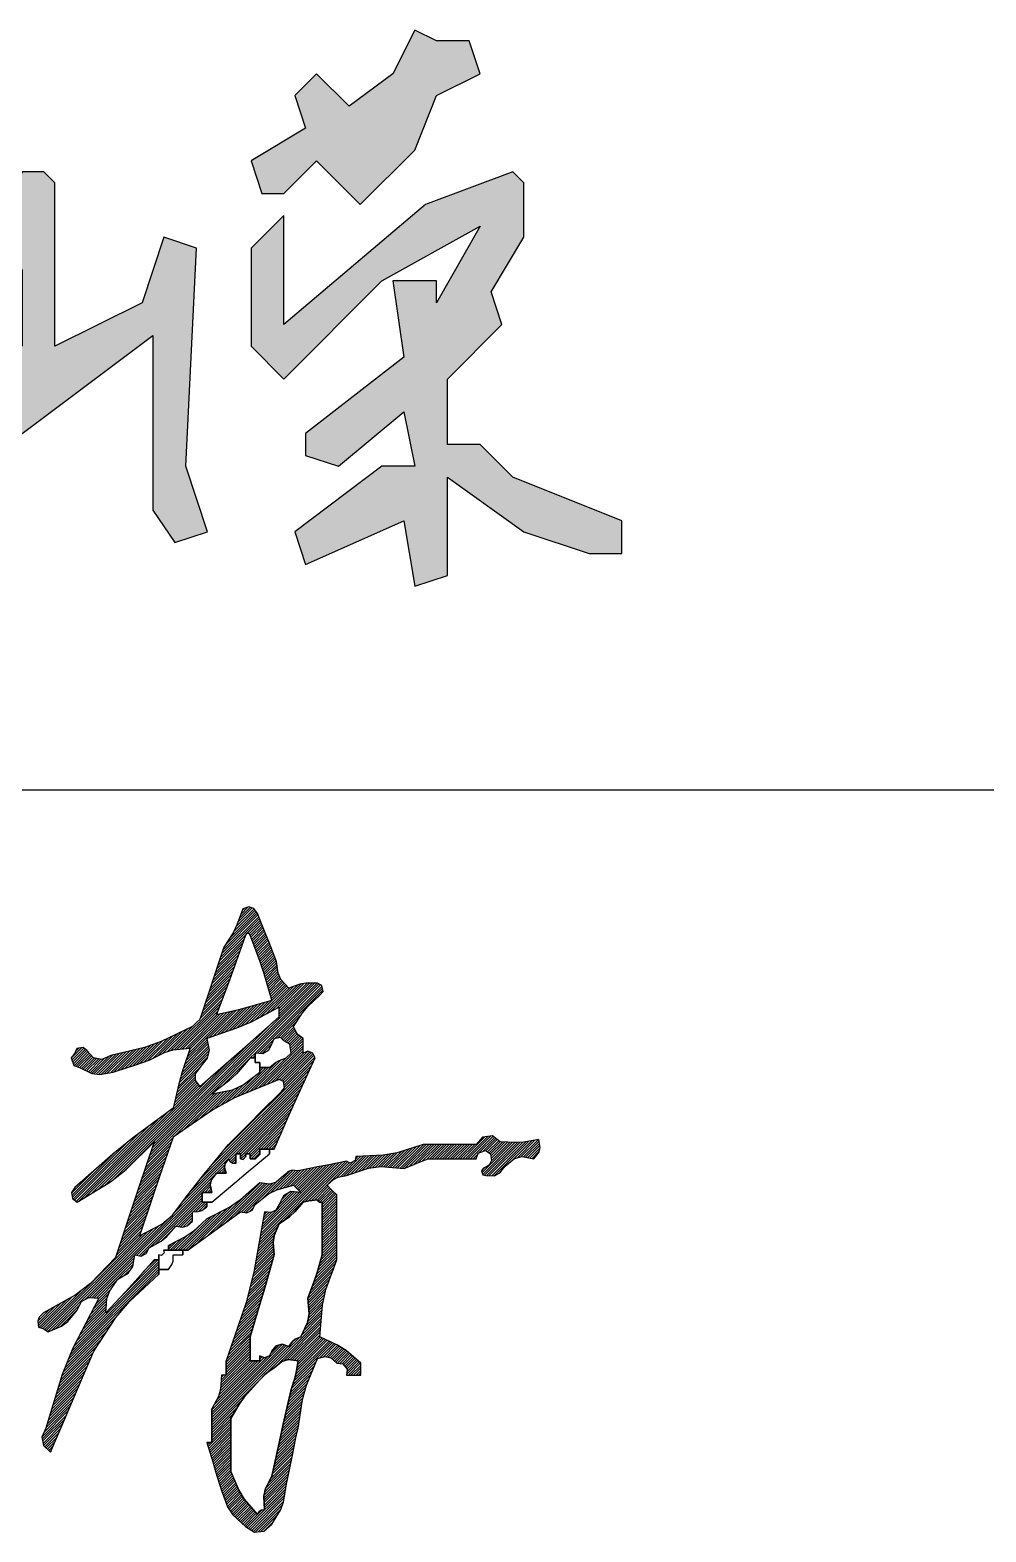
# Model space of a CAD drawing. Header units: millimetres. Extents: x 865974 to 875117, y 40174 to 44891.
# Drawn here: x 868543.82 to 868550.45, y 40207.93 to 40218.35 of the extents above; entities that cross this region are included whole.
import ezdxf

# ---------------------------------------------------------------- set-up
doc = ezdxf.new("R2010")
doc.units = ezdxf.units.MM
doc.header["$LTSCALE"] = 1000
doc.header["$MEASUREMENT"] = 0

# ---------------------------------------------------------------- blocks, each defined once
blk = doc.blocks.new('ZYC')
h = blk.add_hatch()
h.set_pattern_fill('ANSI31', color=256, scale=0.01, style=0)
h.paths.add_polyline_path([(0.871345, 0.42887), (0.877014, 0.441542), (0.888561, 0.466786), (0.887043, 0.470041), (0.883569, 0.471431), (0.880225, 0.47012), (0.880225, 0.474121), (0.880225, 0.476122), (0.880225, 0.480123), (0.876842, 0.482728), (0.875355, 0.484586), (0.873557, 0.488458), (0.879788, 0.497952), (0.883563, 0.502415), (0.891895, 0.510131), (0.894109, 0.512712), (0.893264, 0.516935), (0.890228, 0.518466), (0.882117, 0.518604), (0.877851, 0.517893), (0.870223, 0.515132), (0.864821, 0.52111), (0.862839, 0.525469), (0.861887, 0.53347), (0.856662, 0.54685), (0.853994, 0.553519), (0.848551, 0.566812), (0.84612, 0.570258), (0.84256, 0.571445), (0.838548, 0.570146), (0.834376, 0.55897), (0.831649, 0.553515), (0.825211, 0.543472), (0.818543, 0.523467), (0.815209, 0.513465), (0.80854, 0.49346), (0.80654, 0.491459), (0.80554, 0.490459), (0.803539, 0.488458), (0.781826, 0.478132), (0.770242, 0.474043), (0.746858, 0.468453), (0.740671, 0.46563), (0.734812, 0.466802), (0.730187, 0.471787), (0.727621, 0.474019), (0.723362, 0.473167), (0.721851, 0.47012), (0.719419, 0.466675), (0.721173, 0.461415), (0.725186, 0.460118), (0.733628, 0.455915), (0.739244, 0.455113), (0.748525, 0.456784), (0.758528, 0.460118), (0.763529, 0.461785), (0.773531, 0.465119), (0.784076, 0.470453), (0.790119, 0.47223), (0.801872, 0.473455), (0.796442, 0.457016), (0.794098, 0.448645), (0.790202, 0.431777), (0.761914, 0.411004), (0.748191, 0.399958), (0.721851, 0.376763), (0.719546, 0.373426), (0.720255, 0.369169), (0.723519, 0.366761), (0.746674, 0.380799), (0.757642, 0.389367), (0.776866, 0.408438), (0.766118, 0.376456), (0.760783, 0.360452), (0.750192, 0.328417), (0.732723, 0.310244), (0.722265, 0.302226), (0.700179, 0.290074), (0.697284, 0.287008), (0.696369, 0.284262), (0.696845, 0.280072), (0.699684, 0.279157), (0.701079, 0.278459), (0.703513, 0.276738), (0.712713, 0.280665), (0.717172, 0.28401), (0.723519, 0.291741), (0.726659, 0.297847), (0.73168, 0.300636), (0.738522, 0.300077), (0.720634, 0.265553), (0.713177, 0.247249), (0.701846, 0.210054), (0.699024, 0.203867), (0.700195, 0.198008), (0.705181, 0.193383), (0.717185, 0.221389), (0.723187, 0.235393), (0.735188, 0.263401), (0.750469, 0.286767), (0.759738, 0.297752), (0.7802, 0.316748), (0.7802, 0.32675), (0.776866, 0.32675), (0.763667, 0.311956), (0.756997, 0.304619), (0.743524, 0.290074), (0.744225, 0.299963), (0.746137, 0.305318), (0.751859, 0.313414), (0.758927, 0.317452), (0.762153, 0.322062), (0.763529, 0.330085), (0.767936, 0.329319), (0.771499, 0.331101), (0.773531, 0.335086), (0.781822, 0.339679), (0.785726, 0.342873), (0.791869, 0.35009), (0.796661, 0.349308), (0.799884, 0.350229), (0.803539, 0.353424), (0.803539, 0.356091), (0.803539, 0.357425), (0.803539, 0.360092), (0.807755, 0.360184), (0.810113, 0.36097), (0.813542, 0.363426), (0.813542, 0.366761), (0.810207, 0.366761), (0.810207, 0.369428), (0.810207, 0.370762), (0.810207, 0.373429), (0.812875, 0.373429), (0.814208, 0.373429), (0.816876, 0.373429), (0.815817, 0.378825), (0.816736, 0.382503), (0.82021, 0.386766), (0.822877, 0.386766), (0.824211, 0.386766), (0.826878, 0.386766), (0.825691, 0.390644), (0.826165, 0.393484), (0.828545, 0.396768), (0.829759, 0.394693), (0.831164, 0.393756), (0.833547, 0.393434), (0.833547, 0.396101), (0.833547, 0.397435), (0.833547, 0.400102), (0.836881, 0.400102), (0.836881, 0.396768), (0.838724, 0.396367), (0.840617, 0.39826), (0.840215, 0.400102), (0.843549, 0.400102), (0.843549, 0.396768), (0.847321, 0.396775), (0.850211, 0.399664), (0.850218, 0.403437), (0.856886, 0.403437), (0.86022, 0.403437)])
h.paths.add_polyline_path([(0.81766, 0.430826), (0.832668, 0.439013), (0.863554, 0.451782), (0.86659, 0.450251), (0.867435, 0.446028), (0.865221, 0.443447), (0.850551, 0.428776), (0.843216, 0.421441), (0.828545, 0.406771), (0.817133, 0.39283), (0.811464, 0.385827), (0.800205, 0.371762), (0.78972, 0.357746), (0.782385, 0.351511), (0.766863, 0.343421), (0.775929, 0.370852), (0.780598, 0.384525), (0.790202, 0.411772)], flags=16)
h.paths.add_polyline_path([(0.80854, 0.446781), (0.805425, 0.451112), (0.805425, 0.455787), (0.80854, 0.460118), (0.813699, 0.466554), (0.815065, 0.472016), (0.813542, 0.480123), (0.834155, 0.487227), (0.844276, 0.491612), (0.863554, 0.501795), (0.863554, 0.499128), (0.863554, 0.497794), (0.863554, 0.495127), (0.841589, 0.475743), (0.830586, 0.466074)], flags=16)
h.paths.add_polyline_path([(0.816876, 0.44178), (0.828552, 0.450587), (0.834008, 0.455702), (0.843549, 0.466786), (0.846883, 0.466786), (0.846883, 0.47012), (0.852237, 0.469623), (0.856263, 0.471924), (0.858553, 0.476789), (0.859871, 0.479923), (0.864466, 0.480842), (0.866889, 0.478456), (0.871025, 0.476192), (0.871893, 0.470117), (0.868556, 0.466786), (0.863539, 0.464853), (0.861098, 0.463458), (0.856886, 0.460118), (0.850218, 0.460118), (0.850218, 0.456784), (0.838559, 0.447954), (0.831216, 0.444649)], flags=16)
h.paths.add_polyline_path([(0.82021, 0.496794), (0.828392, 0.518733), (0.832394, 0.529737), (0.840215, 0.551808), (0.840995, 0.55289), (0.84277, 0.55289), (0.843549, 0.551808), (0.850321, 0.534079), (0.853333, 0.525043), (0.858553, 0.506796), (0.843346, 0.502328), (0.835663, 0.500323)], flags=16)
h.paths.add_polyline_path([(0.862059, 0.375253), (0.873557, 0.37843), (0.875557, 0.37643), (0.876558, 0.375429), (0.878558, 0.373429), (0.871716, 0.373988), (0.866694, 0.371199), (0.863554, 0.365093), (0.861382, 0.361183), (0.857984, 0.359484), (0.853552, 0.360092), (0.846069, 0.318055), (0.840672, 0.297141), (0.826878, 0.256732), (0.826878, 0.250064), (0.826878, 0.24673), (0.825545, 0.24673), (0.824878, 0.24673), (0.823544, 0.24673), (0.823031, 0.237034), (0.821563, 0.231894), (0.816876, 0.223391), (0.816876, 0.213388), (0.816876, 0.200051), (0.815542, 0.200051), (0.814875, 0.200051), (0.813542, 0.200051), (0.817543, 0.186714), (0.819543, 0.180046), (0.823544, 0.166709), (0.827791, 0.155463), (0.831467, 0.149949), (0.840215, 0.141703), (0.84657, 0.13798), (0.852974, 0.138562), (0.858553, 0.14337), (0.864559, 0.153054), (0.866713, 0.158799), (0.868556, 0.170044), (0.871223, 0.18338), (0.872557, 0.190049), (0.875224, 0.203385), (0.875891, 0.206053), (0.876224, 0.207386), (0.876891, 0.210054), (0.879889, 0.229889), (0.882632, 0.239833), (0.890228, 0.258399), (0.89558, 0.259661), (0.899436, 0.258697), (0.903565, 0.255065), (0.907812, 0.254625), (0.910735, 0.25097), (0.910233, 0.24673), (0.914234, 0.24673), (0.916235, 0.24673), (0.920236, 0.24673), (0.920236, 0.250064), (0.920236, 0.251731), (0.920236, 0.255065), (0.90998, 0.263848), (0.904109, 0.267647), (0.891895, 0.273403), (0.893648, 0.295176), (0.896067, 0.306234), (0.903565, 0.32675), (0.903565, 0.344755), (0.903565, 0.353757), (0.903565, 0.371762), (0.900897, 0.374429), (0.899564, 0.375763), (0.896896, 0.37843), (0.901245, 0.382512), (0.904358, 0.384068), (0.910233, 0.385099), (0.925477, 0.390367), (0.934172, 0.391453), (0.950243, 0.3901), (0.956912, 0.392767), (0.960246, 0.394101), (0.966914, 0.396768), (0.980251, 0.396768), (0.986919, 0.396768), (1.000256, 0.396768), (1.001698, 0.400731), (1.006727, 0.402408), (1.010259, 0.400102), (1.010867, 0.395671), (1.009168, 0.392272), (1.005257, 0.3901), (1.003934, 0.388458), (1.004881, 0.385618), (1.006924, 0.385099), (1.012888, 0.385026), (1.016741, 0.386953), (1.020261, 0.391767), (1.026697, 0.396926), (1.03216, 0.398291), (1.040266, 0.396768), (1.04374, 0.401031), (1.044659, 0.404709), (1.0436, 0.410105), (1.033059, 0.40833), (1.027608, 0.407989), (1.016927, 0.408438), (1.011661, 0.412583), (1.004597, 0.411877), (1.000256, 0.406771), (0.985586, 0.406771), (0.97825, 0.406771), (0.96358, 0.406771), (0.945524, 0.400963), (0.935851, 0.399236), (0.916901, 0.398435), (0.916329, 0.395509), (0.912918, 0.393803), (0.910233, 0.395101), (0.896896, 0.392434), (0.890228, 0.3911), (0.876891, 0.388433), (0.872698, 0.388881), (0.869975, 0.387973), (0.866889, 0.385099), (0.861654, 0.380508), (0.857114, 0.379147), (0.850218, 0.380097), (0.836856, 0.368404), (0.829308, 0.363258), (0.813542, 0.355091), (0.803942, 0.346403), (0.798418, 0.342605), (0.786868, 0.336753), (0.786868, 0.333419), (0.796871, 0.333419), (0.800205, 0.333419), (0.814842, 0.344134), (0.822177, 0.349469), (0.836881, 0.360092), (0.841288, 0.359327), (0.844851, 0.361109), (0.846883, 0.365093), (0.856324, 0.372385)])
h.paths.add_polyline_path([(0.870971, 0.356805), (0.874427, 0.359915), (0.880225, 0.366761), (0.884191, 0.367611), (0.8862, 0.367945), (0.890228, 0.368428), (0.890952, 0.367124), (0.892085, 0.366558), (0.893562, 0.366761), (0.893562, 0.35209), (0.893562, 0.344755), (0.893562, 0.330085), (0.889936, 0.317963), (0.887932, 0.31195), (0.88356, 0.300077), (0.884483, 0.289261), (0.883338, 0.28315), (0.878558, 0.273403), (0.874686, 0.271605), (0.872827, 0.270118), (0.870223, 0.266735), (0.865641, 0.268341), (0.861595, 0.267185), (0.858553, 0.263401), (0.857036, 0.260146), (0.853561, 0.258756), (0.850218, 0.260067), (0.850218, 0.256732), (0.843549, 0.256732), (0.843549, 0.273403), (0.850246, 0.296067), (0.85358, 0.307404), (0.86022, 0.330085), (0.859447, 0.338821), (0.860191, 0.343656), (0.863554, 0.351757)], flags=16)
h.paths.add_polyline_path([(0.869994, 0.257683), (0.876891, 0.256732), (0.875505, 0.248601), (0.874493, 0.244554), (0.87189, 0.236727), (0.866414, 0.212753), (0.863747, 0.200749), (0.858553, 0.176712), (0.854239, 0.168195), (0.853106, 0.16291), (0.853552, 0.153373), (0.851169, 0.153051), (0.849764, 0.152114), (0.848551, 0.150038), (0.839476, 0.160787), (0.835638, 0.167068), (0.830213, 0.180046), (0.830213, 0.216722), (0.835992, 0.226633), (0.839383, 0.23138), (0.850218, 0.243396), (0.853788, 0.247187), (0.855847, 0.248903), (0.86022, 0.251731), (0.865455, 0.256321)], flags=16)
for p, q in [((0.838548, 0.570146), (0.834376, 0.55897)), ((0.84256, 0.571445), (0.838548, 0.570146)), ((0.84612, 0.570258), (0.84256, 0.571445)), ((0.848551, 0.566812), (0.84612, 0.570258)), ((0.853994, 0.553519), (0.848551, 0.566812)), ((0.831649, 0.553515), (0.825211, 0.543472)), ((0.834376, 0.55897), (0.831649, 0.553515)), ((0.840995, 0.55289), (0.840215, 0.551808)), ((0.84277, 0.55289), (0.840995, 0.55289)), ((0.843549, 0.551808), (0.84277, 0.55289)), ((0.856662, 0.54685), (0.853994, 0.553519)), ((0.825211, 0.543472), (0.818543, 0.523467)), ((0.840215, 0.551808), (0.832394, 0.529737)), ((0.850321, 0.534079), (0.843549, 0.551808)), ((0.861887, 0.53347), (0.856662, 0.54685)), ((0.853333, 0.525043), (0.850321, 0.534079)), ((0.862839, 0.525469), (0.861887, 0.53347)), ((0.818543, 0.523467), (0.815209, 0.513465)), ((0.832394, 0.529737), (0.828392, 0.518733)), ((0.858553, 0.506796), (0.853333, 0.525043)), ((0.864821, 0.52111), (0.862839, 0.525469)), ((0.870223, 0.515132), (0.864821, 0.52111)), ((0.815209, 0.513465), (0.80854, 0.49346)), ((0.828392, 0.518733), (0.82021, 0.496794)), ((0.877851, 0.517893), (0.870223, 0.515132)), ((0.882117, 0.518604), (0.877851, 0.517893)), ((0.890228, 0.518466), (0.882117, 0.518604)), ((0.893264, 0.516935), (0.890228, 0.518466)), ((0.891895, 0.510131), (0.894109, 0.512712)), ((0.894109, 0.512712), (0.893264, 0.516935)), ((0.82021, 0.496794), (0.835663, 0.500323)), ((0.835663, 0.500323), (0.843346, 0.502328)), ((0.843346, 0.502328), (0.858553, 0.506796)), ((0.863554, 0.501795), (0.844276, 0.491612)), ((0.863554, 0.499128), (0.863554, 0.501795)), ((0.879788, 0.497952), (0.883563, 0.502415)), ((0.883563, 0.502415), (0.891895, 0.510131)), ((0.80554, 0.490459), (0.803539, 0.488458)), ((0.80654, 0.491459), (0.80554, 0.490459)), ((0.80854, 0.49346), (0.80654, 0.491459)), ((0.844276, 0.491612), (0.834155, 0.487227)), ((0.841589, 0.475743), (0.863554, 0.495127)), ((0.863554, 0.497794), (0.863554, 0.499128)), ((0.863554, 0.495127), (0.863554, 0.497794)), ((0.873557, 0.488458), (0.879788, 0.497952)), ((0.803539, 0.488458), (0.781826, 0.478132)), ((0.834155, 0.487227), (0.813542, 0.480123)), ((0.813542, 0.480123), (0.815065, 0.472016)), ((0.859871, 0.479923), (0.858553, 0.476789)), ((0.864466, 0.480842), (0.859871, 0.479923)), ((0.866889, 0.478456), (0.864466, 0.480842)), ((0.875355, 0.484586), (0.873557, 0.488458)), ((0.876842, 0.482728), (0.875355, 0.484586)), ((0.880225, 0.480123), (0.876842, 0.482728)), ((0.880225, 0.476122), (0.880225, 0.480123)), ((0.721851, 0.47012), (0.719419, 0.466675)), ((0.723362, 0.473167), (0.721851, 0.47012)), ((0.727621, 0.474019), (0.723362, 0.473167)), ((0.730187, 0.471787), (0.727621, 0.474019)), ((0.734812, 0.466802), (0.730187, 0.471787)), ((0.770242, 0.474043), (0.746858, 0.468453)), ((0.781826, 0.478132), (0.770242, 0.474043)), ((0.773531, 0.465119), (0.784076, 0.470453)), ((0.784076, 0.470453), (0.790119, 0.47223)), ((0.790119, 0.47223), (0.801872, 0.473455)), ((0.801872, 0.473455), (0.796442, 0.457016)), ((0.815065, 0.472016), (0.813699, 0.466554)), ((0.830586, 0.466074), (0.841589, 0.475743)), ((0.852237, 0.469623), (0.846883, 0.47012)), ((0.846883, 0.47012), (0.846883, 0.463452)), ((0.846883, 0.463452), (0.846883, 0.47012)), ((0.846883, 0.47012), (0.846883, 0.463452)), ((0.856263, 0.471924), (0.852237, 0.469623)), ((0.858553, 0.476789), (0.856263, 0.471924)), ((0.871025, 0.476192), (0.866889, 0.478456)), ((0.868556, 0.466786), (0.871893, 0.470117)), ((0.871893, 0.470117), (0.871025, 0.476192)), ((0.880225, 0.474121), (0.880225, 0.476122)), ((0.880225, 0.47012), (0.880225, 0.474121)), ((0.883569, 0.471431), (0.880225, 0.47012)), ((0.887043, 0.470041), (0.883569, 0.471431)), ((0.888561, 0.466786), (0.887043, 0.470041)), ((0.719419, 0.466675), (0.721173, 0.461415)), ((0.721173, 0.461415), (0.725186, 0.460118)), ((0.725186, 0.460118), (0.733628, 0.455915)), ((0.740671, 0.46563), (0.734812, 0.466802)), ((0.746858, 0.468453), (0.740671, 0.46563)), ((0.748525, 0.456784), (0.758528, 0.460118)), ((0.758528, 0.460118), (0.763529, 0.461785)), ((0.763529, 0.461785), (0.773531, 0.465119)), ((0.80854, 0.460118), (0.805425, 0.455787)), ((0.813699, 0.466554), (0.80854, 0.460118)), ((0.80854, 0.446781), (0.830586, 0.466074)), ((0.843549, 0.466786), (0.834008, 0.455702)), ((0.846883, 0.466786), (0.843549, 0.466786)), ((0.843549, 0.466786), (0.846883, 0.466786)), ((0.846883, 0.466786), (0.843549, 0.466786)), ((0.846883, 0.463452), (0.846883, 0.466786)), ((0.846883, 0.466786), (0.846883, 0.463452)), ((0.846883, 0.463452), (0.846883, 0.466786)), ((0.848217, 0.463452), (0.846883, 0.463452)), ((0.846883, 0.463452), (0.848217, 0.463452)), ((0.848884, 0.463452), (0.848217, 0.463452)), ((0.848217, 0.463452), (0.848884, 0.463452)), ((0.850218, 0.463452), (0.848884, 0.463452)), ((0.848884, 0.463452), (0.850218, 0.463452)), ((0.850218, 0.456784), (0.850218, 0.463452)), ((0.850218, 0.463452), (0.850218, 0.456784)), ((0.850218, 0.456784), (0.850218, 0.463452)), ((0.850218, 0.463452), (0.850218, 0.460118)), ((0.850218, 0.460118), (0.850218, 0.463452)), ((0.850218, 0.463452), (0.850218, 0.460118)), ((0.850218, 0.460118), (0.856886, 0.460118)), ((0.856886, 0.460118), (0.850218, 0.460118)), ((0.850218, 0.460118), (0.856886, 0.460118)), ((0.856886, 0.460118), (0.861098, 0.463458)), ((0.861098, 0.463458), (0.863539, 0.464853)), ((0.863539, 0.464853), (0.868556, 0.466786)), ((0.877014, 0.441542), (0.888561, 0.466786)), ((0.733628, 0.455915), (0.739244, 0.455113)), ((0.739244, 0.455113), (0.748525, 0.456784)), ((0.794098, 0.448645), (0.790202, 0.431777)), ((0.796442, 0.457016), (0.794098, 0.448645)), ((0.805425, 0.455787), (0.805425, 0.451112)), ((0.805425, 0.451112), (0.80854, 0.446781)), ((0.828552, 0.450587), (0.816876, 0.44178)), ((0.834008, 0.455702), (0.828552, 0.450587)), ((0.831216, 0.444649), (0.838559, 0.447954)), ((0.863554, 0.451782), (0.832668, 0.439013)), ((0.838559, 0.447954), (0.850218, 0.456784)), ((0.86659, 0.450251), (0.863554, 0.451782)), ((0.867435, 0.446028), (0.86659, 0.450251)), ((0.816876, 0.44178), (0.831216, 0.444649)), ((0.832668, 0.439013), (0.81766, 0.430826)), ((0.850551, 0.428776), (0.865221, 0.443447)), ((0.865221, 0.443447), (0.867435, 0.446028)), ((0.871345, 0.42887), (0.877014, 0.441542)), ((0.790202, 0.431777), (0.761914, 0.411004)), ((0.81766, 0.430826), (0.790202, 0.411772)), ((0.843216, 0.421441), (0.850551, 0.428776)), ((0.86022, 0.403437), (0.871345, 0.42887)), ((0.828545, 0.406771), (0.843216, 0.421441)), ((0.761914, 0.411004), (0.748191, 0.399958)), ((0.757642, 0.389367), (0.776866, 0.408438)), ((0.776866, 0.408438), (0.766118, 0.376456)), ((0.790202, 0.411772), (0.780598, 0.384525)), ((0.817133, 0.39283), (0.828545, 0.406771)), ((0.96358, 0.406771), (0.945524, 0.400963)), ((0.97825, 0.406771), (0.96358, 0.406771)), ((0.985586, 0.406771), (0.97825, 0.406771)), ((1.000256, 0.406771), (0.985586, 0.406771)), ((1.004597, 0.411877), (1.000256, 0.406771)), ((1.011661, 0.412583), (1.004597, 0.411877)), ((1.016927, 0.408438), (1.011661, 0.412583)), ((1.027608, 0.407989), (1.016927, 0.408438)), ((1.033059, 0.40833), (1.027608, 0.407989)), ((1.0436, 0.410105), (1.033059, 0.40833)), ((1.044659, 0.404709), (1.0436, 0.410105)), ((0.748191, 0.399958), (0.721851, 0.376763)), ((0.826165, 0.393484), (0.828545, 0.396768)), ((0.828545, 0.396768), (0.826165, 0.393484)), ((0.828545, 0.396768), (0.829759, 0.394693)), ((0.829759, 0.394693), (0.828545, 0.396768)), ((0.833547, 0.397435), (0.833547, 0.400102)), ((0.833547, 0.400102), (0.836881, 0.400102)), ((0.836881, 0.400102), (0.833547, 0.400102)), ((0.833547, 0.400102), (0.836881, 0.400102)), ((0.836881, 0.400102), (0.833547, 0.400102)), ((0.833547, 0.400102), (0.836881, 0.400102)), ((0.836881, 0.400102), (0.833547, 0.400102)), ((0.833547, 0.400102), (0.833547, 0.397435)), ((0.833547, 0.396101), (0.833547, 0.397435)), ((0.833547, 0.397435), (0.833547, 0.396101)), ((0.833547, 0.393434), (0.833547, 0.396101)), ((0.833547, 0.396101), (0.833547, 0.393434)), ((0.836881, 0.396768), (0.836881, 0.400102)), ((0.836881, 0.400102), (0.836881, 0.396768)), ((0.836881, 0.396768), (0.836881, 0.400102)), ((0.838724, 0.396367), (0.836881, 0.396768)), ((0.836881, 0.396768), (0.838724, 0.396367)), ((0.840617, 0.39826), (0.838724, 0.396367)), ((0.838724, 0.396367), (0.840617, 0.39826)), ((0.843549, 0.400102), (0.840215, 0.400102)), ((0.840215, 0.400102), (0.843549, 0.400102)), ((0.843549, 0.400102), (0.840215, 0.400102)), ((0.840215, 0.400102), (0.840617, 0.39826)), ((0.840617, 0.39826), (0.840215, 0.400102)), ((0.840215, 0.400102), (0.843549, 0.400102)), ((0.843549, 0.400102), (0.840215, 0.400102)), ((0.840215, 0.400102), (0.843549, 0.400102)), ((0.840833, 0.386824), (0.856886, 0.400102)), ((0.843549, 0.396768), (0.843549, 0.400102)), ((0.843549, 0.400102), (0.843549, 0.396768)), ((0.843549, 0.396768), (0.843549, 0.400102)), ((0.843549, 0.396768), (0.847321, 0.396775)), ((0.847321, 0.396775), (0.843549, 0.396768)), ((0.847321, 0.396775), (0.850211, 0.399664)), ((0.850211, 0.399664), (0.847321, 0.396775)), ((0.850211, 0.399664), (0.850218, 0.403437)), ((0.850218, 0.403437), (0.850211, 0.399664)), ((0.850218, 0.403437), (0.86022, 0.403437)), ((0.86022, 0.403437), (0.850218, 0.403437)), ((0.850218, 0.403437), (0.86022, 0.403437)), ((0.856886, 0.403437), (0.850218, 0.403437)), ((0.850218, 0.403437), (0.856886, 0.403437)), ((0.856886, 0.403437), (0.850218, 0.403437)), ((0.856886, 0.400102), (0.856886, 0.403437)), ((0.856886, 0.403437), (0.856886, 0.400102)), ((0.856886, 0.400102), (0.856886, 0.403437)), ((0.916901, 0.398435), (0.916329, 0.395509)), ((0.935851, 0.399236), (0.916901, 0.398435)), ((0.945524, 0.400963), (0.935851, 0.399236)), ((0.960246, 0.394101), (0.966914, 0.396768)), ((0.966914, 0.396768), (0.980251, 0.396768)), ((0.980251, 0.396768), (0.986919, 0.396768)), ((0.986919, 0.396768), (1.000256, 0.396768)), ((1.000256, 0.396768), (1.001698, 0.400731)), ((1.001698, 0.400731), (1.006727, 0.402408)), ((1.006727, 0.402408), (1.010259, 0.400102)), ((1.010259, 0.400102), (1.010867, 0.395671)), ((1.020261, 0.391767), (1.026697, 0.396926)), ((1.026697, 0.396926), (1.03216, 0.398291)), ((1.03216, 0.398291), (1.040266, 0.396768)), ((1.040266, 0.396768), (1.04374, 0.401031)), ((1.04374, 0.401031), (1.044659, 0.404709)), ((0.746674, 0.380799), (0.757642, 0.389367)), ((0.800205, 0.371762), (0.811464, 0.385827)), ((0.811464, 0.385827), (0.817133, 0.39283)), ((0.816736, 0.382503), (0.82021, 0.386766)), ((0.82021, 0.386766), (0.816736, 0.382503)), ((0.82021, 0.386766), (0.822877, 0.386766)), ((0.822877, 0.386766), (0.82021, 0.386766)), ((0.822877, 0.386766), (0.824211, 0.386766)), ((0.824211, 0.386766), (0.822877, 0.386766)), ((0.824211, 0.386766), (0.826878, 0.386766)), ((0.826878, 0.386766), (0.824211, 0.386766)), ((0.825691, 0.390644), (0.826165, 0.393484)), ((0.826165, 0.393484), (0.825691, 0.390644)), ((0.826878, 0.386766), (0.825691, 0.390644)), ((0.825691, 0.390644), (0.826878, 0.386766)), ((0.829759, 0.394693), (0.831164, 0.393756)), ((0.831164, 0.393756), (0.829759, 0.394693)), ((0.831164, 0.393756), (0.833547, 0.393434)), ((0.833547, 0.393434), (0.831164, 0.393756)), ((0.832831, 0.380156), (0.840833, 0.386824)), ((0.869975, 0.387973), (0.866889, 0.385099)), ((0.872698, 0.388881), (0.869975, 0.387973)), ((0.876891, 0.388433), (0.872698, 0.388881)), ((0.890228, 0.3911), (0.876891, 0.388433)), ((0.896896, 0.392434), (0.890228, 0.3911)), ((0.910233, 0.395101), (0.896896, 0.392434)), ((0.912918, 0.393803), (0.910233, 0.395101)), ((0.910233, 0.385099), (0.925477, 0.390367)), ((0.916329, 0.395509), (0.912918, 0.393803)), ((0.925477, 0.390367), (0.934172, 0.391453)), ((0.934172, 0.391453), (0.950243, 0.3901)), ((0.950243, 0.3901), (0.956912, 0.392767)), ((0.956912, 0.392767), (0.960246, 0.394101)), ((1.005257, 0.3901), (1.003934, 0.388458)), ((1.003934, 0.388458), (1.004881, 0.385618)), ((1.004881, 0.385618), (1.006924, 0.385099)), ((1.009168, 0.392272), (1.005257, 0.3901)), ((1.010867, 0.395671), (1.009168, 0.392272)), ((1.012888, 0.385026), (1.016741, 0.386953)), ((1.016741, 0.386953), (1.020261, 0.391767)), ((0.721851, 0.376763), (0.719546, 0.373426)), ((0.723519, 0.366761), (0.746674, 0.380799)), ((0.766118, 0.376456), (0.760783, 0.360452)), ((0.780598, 0.384525), (0.775929, 0.370852)), ((0.815817, 0.378825), (0.816736, 0.382503)), ((0.816736, 0.382503), (0.815817, 0.378825)), ((0.816876, 0.373429), (0.815817, 0.378825)), ((0.815817, 0.378825), (0.816876, 0.373429)), ((0.816876, 0.366761), (0.832831, 0.380156)), ((0.850218, 0.380097), (0.836856, 0.368404)), ((0.857114, 0.379147), (0.850218, 0.380097)), ((0.856324, 0.372385), (0.862059, 0.375253)), ((0.861654, 0.380508), (0.857114, 0.379147)), ((0.866889, 0.385099), (0.861654, 0.380508)), ((0.862059, 0.375253), (0.873557, 0.37843)), ((0.873557, 0.37843), (0.875557, 0.37643)), ((0.875557, 0.37643), (0.876558, 0.375429)), ((0.876558, 0.375429), (0.878558, 0.373429)), ((0.896896, 0.37843), (0.901245, 0.382512)), ((0.899564, 0.375763), (0.896896, 0.37843)), ((0.900897, 0.374429), (0.899564, 0.375763)), ((0.901245, 0.382512), (0.904358, 0.384068)), ((0.904358, 0.384068), (0.910233, 0.385099)), ((1.006924, 0.385099), (1.012888, 0.385026)), ((0.719546, 0.373426), (0.720255, 0.369169)), ((0.720255, 0.369169), (0.723519, 0.366761)), ((0.775929, 0.370852), (0.766863, 0.343421)), ((0.78972, 0.357746), (0.800205, 0.371762)), ((0.810207, 0.370762), (0.810207, 0.373429)), ((0.810207, 0.373429), (0.812875, 0.373429)), ((0.812875, 0.373429), (0.810207, 0.373429)), ((0.810207, 0.373429), (0.810207, 0.370762)), ((0.810207, 0.369428), (0.810207, 0.370762)), ((0.810207, 0.370762), (0.810207, 0.369428)), ((0.810207, 0.366761), (0.810207, 0.369428)), ((0.810207, 0.369428), (0.810207, 0.366761)), ((0.813542, 0.366761), (0.810207, 0.366761)), ((0.810207, 0.366761), (0.813542, 0.366761)), ((0.813542, 0.366761), (0.810207, 0.366761)), ((0.810207, 0.366761), (0.816876, 0.366761)), ((0.816876, 0.366761), (0.810207, 0.366761)), ((0.810207, 0.366761), (0.816876, 0.366761)), ((0.812875, 0.373429), (0.814208, 0.373429)), ((0.814208, 0.373429), (0.812875, 0.373429)), ((0.813542, 0.363426), (0.813542, 0.366761)), ((0.813542, 0.366761), (0.813542, 0.363426)), ((0.813542, 0.363426), (0.813542, 0.366761)), ((0.814208, 0.373429), (0.816876, 0.373429)), ((0.816876, 0.373429), (0.814208, 0.373429)), ((0.836856, 0.368404), (0.829308, 0.363258)), ((0.844851, 0.361109), (0.846883, 0.365093)), ((0.846883, 0.365093), (0.856324, 0.372385)), ((0.863554, 0.365093), (0.861382, 0.361183)), ((0.866694, 0.371199), (0.863554, 0.365093)), ((0.871716, 0.373988), (0.866694, 0.371199)), ((0.878558, 0.373429), (0.871716, 0.373988)), ((0.874427, 0.359915), (0.880225, 0.366761)), ((0.880225, 0.366761), (0.874427, 0.359915)), ((0.880225, 0.366761), (0.884191, 0.367611)), ((0.884191, 0.367611), (0.880225, 0.366761)), ((0.884191, 0.367611), (0.8862, 0.367945)), ((0.8862, 0.367945), (0.884191, 0.367611)), ((0.8862, 0.367945), (0.890228, 0.368428)), ((0.890228, 0.368428), (0.8862, 0.367945)), ((0.890228, 0.368428), (0.890952, 0.367124)), ((0.890952, 0.367124), (0.890228, 0.368428)), ((0.890952, 0.367124), (0.892085, 0.366558)), ((0.892085, 0.366558), (0.890952, 0.367124)), ((0.892085, 0.366558), (0.893562, 0.366761)), ((0.893562, 0.366761), (0.892085, 0.366558)), ((0.893562, 0.366761), (0.893562, 0.35209)), ((0.893562, 0.35209), (0.893562, 0.366761)), ((0.903565, 0.371762), (0.900897, 0.374429)), ((0.903565, 0.353757), (0.903565, 0.371762)), ((0.760783, 0.360452), (0.750192, 0.328417)), ((0.782385, 0.351511), (0.78972, 0.357746)), ((0.803539, 0.360092), (0.807755, 0.360184)), ((0.803539, 0.357425), (0.803539, 0.360092)), ((0.803539, 0.356091), (0.803539, 0.357425)), ((0.803539, 0.353424), (0.803539, 0.356091)), ((0.813542, 0.355091), (0.803942, 0.346403)), ((0.807755, 0.360184), (0.810113, 0.36097)), ((0.810113, 0.36097), (0.813542, 0.363426)), ((0.829308, 0.363258), (0.813542, 0.355091)), ((0.822177, 0.349469), (0.836881, 0.360092)), ((0.836881, 0.360092), (0.841288, 0.359327)), ((0.841288, 0.359327), (0.844851, 0.361109)), ((0.853552, 0.360092), (0.846069, 0.318055)), ((0.857984, 0.359484), (0.853552, 0.360092)), ((0.861382, 0.361183), (0.857984, 0.359484)), ((0.863554, 0.351757), (0.870971, 0.356805)), ((0.870971, 0.356805), (0.863554, 0.351757)), ((0.870971, 0.356805), (0.874427, 0.359915)), ((0.874427, 0.359915), (0.870971, 0.356805)), ((0.766863, 0.343421), (0.782385, 0.351511)), ((0.785726, 0.342873), (0.791869, 0.35009)), ((0.791869, 0.35009), (0.796661, 0.349308)), ((0.796661, 0.349308), (0.799884, 0.350229)), ((0.803942, 0.346403), (0.798418, 0.342605)), ((0.799884, 0.350229), (0.803539, 0.353424)), ((0.800205, 0.333419), (0.814842, 0.344134)), ((0.814842, 0.344134), (0.822177, 0.349469)), ((0.859447, 0.338821), (0.860191, 0.343656)), ((0.860191, 0.343656), (0.859447, 0.338821)), ((0.860191, 0.343656), (0.863554, 0.351757)), ((0.863554, 0.351757), (0.860191, 0.343656)), ((0.893562, 0.35209), (0.893562, 0.344755)), ((0.893562, 0.344755), (0.893562, 0.35209)), ((0.893562, 0.344755), (0.893562, 0.330085)), ((0.893562, 0.330085), (0.893562, 0.344755)), ((0.903565, 0.344755), (0.903565, 0.353757)), ((0.903565, 0.32675), (0.903565, 0.344755)), ((0.771499, 0.331101), (0.773531, 0.335086)), ((0.773531, 0.335086), (0.781822, 0.339679)), ((0.781822, 0.339679), (0.785726, 0.342873)), ((0.796871, 0.333419), (0.783534, 0.333419)), ((0.783534, 0.333419), (0.796871, 0.333419)), ((0.796871, 0.333419), (0.783534, 0.333419)), ((0.783534, 0.333419), (0.783936, 0.331576)), ((0.798418, 0.342605), (0.786868, 0.336753)), ((0.786868, 0.336753), (0.786868, 0.333419)), ((0.786868, 0.333419), (0.786868, 0.336753)), ((0.786868, 0.336753), (0.786868, 0.333419)), ((0.786868, 0.333419), (0.800205, 0.333419)), ((0.800205, 0.333419), (0.786868, 0.333419)), ((0.786868, 0.333419), (0.800205, 0.333419)), ((0.796871, 0.330085), (0.796871, 0.333419)), ((0.796871, 0.333419), (0.796871, 0.330085)), ((0.796871, 0.330085), (0.796871, 0.333419)), ((0.86022, 0.330085), (0.859447, 0.338821)), ((0.859447, 0.338821), (0.86022, 0.330085)), ((0.750192, 0.328417), (0.732723, 0.310244)), ((0.762153, 0.322062), (0.763529, 0.330085)), ((0.763529, 0.330085), (0.767936, 0.329319)), ((0.776866, 0.32675), (0.763667, 0.311956)), ((0.767936, 0.329319), (0.771499, 0.331101)), ((0.7802, 0.32675), (0.776866, 0.32675)), ((0.776866, 0.32675), (0.7802, 0.32675)), ((0.7802, 0.32675), (0.776866, 0.32675)), ((0.782043, 0.329683), (0.7802, 0.330085)), ((0.7802, 0.330085), (0.7802, 0.320082)), ((0.7802, 0.320082), (0.7802, 0.330085)), ((0.7802, 0.330085), (0.7802, 0.320082)), ((0.7802, 0.316748), (0.7802, 0.32675)), ((0.7802, 0.32675), (0.7802, 0.316748)), ((0.7802, 0.316748), (0.7802, 0.32675)), ((0.783936, 0.331576), (0.782043, 0.329683)), ((0.786868, 0.320082), (0.78929, 0.323535)), ((0.78929, 0.323535), (0.790068, 0.325869)), ((0.790068, 0.325869), (0.790202, 0.330085)), ((0.790202, 0.330085), (0.79287, 0.330085)), ((0.79287, 0.330085), (0.794203, 0.330085)), ((0.794203, 0.330085), (0.796871, 0.330085)), ((0.85358, 0.307404), (0.86022, 0.330085)), ((0.86022, 0.330085), (0.85358, 0.307404)), ((0.893562, 0.330085), (0.889936, 0.317963)), ((0.889936, 0.317963), (0.893562, 0.330085)), ((0.896067, 0.306234), (0.903565, 0.32675)), ((0.746137, 0.305318), (0.751859, 0.313414)), ((0.751859, 0.313414), (0.758927, 0.317452)), ((0.758927, 0.317452), (0.762153, 0.322062)), ((0.759738, 0.297752), (0.7802, 0.316748)), ((0.7802, 0.320082), (0.786868, 0.320082)), ((0.786868, 0.320082), (0.7802, 0.320082)), ((0.7802, 0.320082), (0.786868, 0.320082)), ((0.846069, 0.318055), (0.840672, 0.297141)), ((0.889936, 0.317963), (0.887932, 0.31195)), ((0.887932, 0.31195), (0.889936, 0.317963)), ((0.722265, 0.302226), (0.700179, 0.290074)), ((0.732723, 0.310244), (0.722265, 0.302226)), ((0.756997, 0.304619), (0.743524, 0.290074)), ((0.744225, 0.299963), (0.746137, 0.305318)), ((0.763667, 0.311956), (0.756997, 0.304619)), ((0.850246, 0.296067), (0.85358, 0.307404)), ((0.85358, 0.307404), (0.850246, 0.296067)), ((0.887932, 0.31195), (0.88356, 0.300077)), ((0.88356, 0.300077), (0.887932, 0.31195)), ((0.893648, 0.295176), (0.896067, 0.306234)), ((0.717172, 0.28401), (0.723519, 0.291741)), ((0.738522, 0.300077), (0.720634, 0.265553)), ((0.723519, 0.291741), (0.726659, 0.297847)), ((0.726659, 0.297847), (0.73168, 0.300636)), ((0.73168, 0.300636), (0.738522, 0.300077)), ((0.743524, 0.290074), (0.744225, 0.299963)), ((0.750469, 0.286767), (0.759738, 0.297752)), ((0.840672, 0.297141), (0.826878, 0.256732)), ((0.843549, 0.273403), (0.850246, 0.296067)), ((0.850246, 0.296067), (0.843549, 0.273403)), ((0.88356, 0.300077), (0.884483, 0.289261)), ((0.884483, 0.289261), (0.88356, 0.300077)), ((0.891895, 0.273403), (0.893648, 0.295176)), ((0.697284, 0.287008), (0.696369, 0.284262)), ((0.696369, 0.284262), (0.696845, 0.280072)), ((0.700179, 0.290074), (0.697284, 0.287008)), ((0.712713, 0.280665), (0.717172, 0.28401)), ((0.735188, 0.263401), (0.750469, 0.286767)), ((0.883338, 0.28315), (0.878558, 0.273403)), ((0.878558, 0.273403), (0.883338, 0.28315)), ((0.884483, 0.289261), (0.883338, 0.28315)), ((0.883338, 0.28315), (0.884483, 0.289261)), ((0.696845, 0.280072), (0.699684, 0.279157)), ((0.699684, 0.279157), (0.701079, 0.278459)), ((0.701079, 0.278459), (0.703513, 0.276738)), ((0.703513, 0.276738), (0.712713, 0.280665)), ((0.843549, 0.263401), (0.843549, 0.273403)), ((0.843549, 0.273403), (0.843549, 0.263401)), ((0.843549, 0.263401), (0.843549, 0.273403)), ((0.843549, 0.273403), (0.843549, 0.256732)), ((0.843549, 0.256732), (0.843549, 0.273403)), ((0.843549, 0.273403), (0.843549, 0.256732)), ((0.874686, 0.271605), (0.872827, 0.270118)), ((0.872827, 0.270118), (0.874686, 0.271605)), ((0.878558, 0.273403), (0.874686, 0.271605)), ((0.874686, 0.271605), (0.878558, 0.273403)), ((0.904109, 0.267647), (0.891895, 0.273403)), ((0.720634, 0.265553), (0.713177, 0.247249)), ((0.723187, 0.235393), (0.735188, 0.263401)), ((0.843549, 0.256732), (0.843549, 0.263401)), ((0.843549, 0.263401), (0.843549, 0.256732)), ((0.843549, 0.256732), (0.843549, 0.263401)), ((0.858553, 0.263401), (0.857036, 0.260146)), ((0.857036, 0.260146), (0.858553, 0.263401)), ((0.861595, 0.267185), (0.858553, 0.263401)), ((0.858553, 0.263401), (0.861595, 0.267185)), ((0.865641, 0.268341), (0.861595, 0.267185)), ((0.861595, 0.267185), (0.865641, 0.268341)), ((0.870223, 0.266735), (0.865641, 0.268341)), ((0.865641, 0.268341), (0.870223, 0.266735)), ((0.872827, 0.270118), (0.870223, 0.266735)), ((0.870223, 0.266735), (0.872827, 0.270118)), ((0.90998, 0.263848), (0.904109, 0.267647)), ((0.920236, 0.255065), (0.90998, 0.263848)), ((0.826878, 0.256732), (0.826878, 0.250064)), ((0.826878, 0.250064), (0.826878, 0.256732)), ((0.826878, 0.256732), (0.826878, 0.250064)), ((0.826878, 0.250064), (0.826878, 0.24673)), ((0.826878, 0.24673), (0.826878, 0.250064)), ((0.826878, 0.250064), (0.826878, 0.24673)), ((0.850218, 0.256732), (0.843549, 0.256732)), ((0.843549, 0.256732), (0.850218, 0.256732)), ((0.850218, 0.256732), (0.843549, 0.256732)), ((0.843549, 0.256732), (0.850218, 0.256732)), ((0.850218, 0.256732), (0.843549, 0.256732)), ((0.843549, 0.256732), (0.850218, 0.256732)), ((0.853561, 0.258756), (0.850218, 0.260067)), ((0.850218, 0.256732), (0.850218, 0.260067)), ((0.850218, 0.260067), (0.850218, 0.256732)), ((0.850218, 0.256732), (0.850218, 0.260067)), ((0.850218, 0.260067), (0.853561, 0.258756)), ((0.857036, 0.260146), (0.853561, 0.258756)), ((0.853561, 0.258756), (0.857036, 0.260146)), ((0.855847, 0.248903), (0.86022, 0.251731)), ((0.86022, 0.251731), (0.855847, 0.248903)), ((0.86022, 0.251731), (0.865455, 0.256321)), ((0.865455, 0.256321), (0.86022, 0.251731)), ((0.865455, 0.256321), (0.869994, 0.257683)), ((0.869994, 0.257683), (0.865455, 0.256321)), ((0.869994, 0.257683), (0.876891, 0.256732)), ((0.876891, 0.256732), (0.869994, 0.257683)), ((0.876891, 0.256732), (0.875505, 0.248601)), ((0.875505, 0.248601), (0.876891, 0.256732)), ((0.882632, 0.239833), (0.890228, 0.258399)), ((0.890228, 0.258399), (0.89558, 0.259661)), ((0.89558, 0.259661), (0.899436, 0.258697)), ((0.899436, 0.258697), (0.903565, 0.255065)), ((0.903565, 0.255065), (0.907812, 0.254625)), ((0.907812, 0.254625), (0.910735, 0.25097)), ((0.910735, 0.25097), (0.910233, 0.24673)), ((0.920236, 0.251731), (0.920236, 0.255065)), ((0.920236, 0.250064), (0.920236, 0.251731)), ((0.920236, 0.24673), (0.920236, 0.250064)), ((0.713177, 0.247249), (0.701846, 0.210054)), ((0.823544, 0.24673), (0.823031, 0.237034)), ((0.824878, 0.24673), (0.823544, 0.24673)), ((0.825545, 0.24673), (0.824878, 0.24673)), ((0.826878, 0.24673), (0.825545, 0.24673)), ((0.839383, 0.23138), (0.850218, 0.243396)), ((0.850218, 0.243396), (0.839383, 0.23138)), ((0.850218, 0.243396), (0.853788, 0.247187)), ((0.853788, 0.247187), (0.850218, 0.243396)), ((0.853788, 0.247187), (0.855847, 0.248903)), ((0.855847, 0.248903), (0.853788, 0.247187)), ((0.874493, 0.244554), (0.87189, 0.236727)), ((0.87189, 0.236727), (0.874493, 0.244554)), ((0.875505, 0.248601), (0.874493, 0.244554)), ((0.874493, 0.244554), (0.875505, 0.248601)), ((0.879889, 0.229889), (0.882632, 0.239833)), ((0.910233, 0.24673), (0.914234, 0.24673)), ((0.914234, 0.24673), (0.916235, 0.24673)), ((0.916235, 0.24673), (0.920236, 0.24673)), ((0.717185, 0.221389), (0.723187, 0.235393)), ((0.821563, 0.231894), (0.816876, 0.223391)), ((0.823031, 0.237034), (0.821563, 0.231894)), ((0.835992, 0.226633), (0.839383, 0.23138)), ((0.839383, 0.23138), (0.835992, 0.226633)), ((0.87189, 0.236727), (0.866414, 0.212753)), ((0.866414, 0.212753), (0.87189, 0.236727)), ((0.876891, 0.210054), (0.879889, 0.229889)), ((0.705181, 0.193383), (0.717185, 0.221389)), ((0.816876, 0.223391), (0.816876, 0.213388)), ((0.816876, 0.213388), (0.816876, 0.223391)), ((0.816876, 0.223391), (0.816876, 0.213388)), ((0.830213, 0.216722), (0.835992, 0.226633)), ((0.835992, 0.226633), (0.830213, 0.216722)), ((0.701846, 0.210054), (0.699024, 0.203867)), ((0.816876, 0.213388), (0.816876, 0.200051)), ((0.816876, 0.200051), (0.816876, 0.213388)), ((0.816876, 0.213388), (0.816876, 0.200051)), ((0.830213, 0.210054), (0.830213, 0.216722)), ((0.830213, 0.216722), (0.830213, 0.210054)), ((0.830213, 0.210054), (0.830213, 0.216722)), ((0.830213, 0.216722), (0.830213, 0.180046)), ((0.830213, 0.180046), (0.830213, 0.216722)), ((0.830213, 0.216722), (0.830213, 0.180046)), ((0.830213, 0.180046), (0.830213, 0.210054)), ((0.830213, 0.210054), (0.830213, 0.180046)), ((0.830213, 0.180046), (0.830213, 0.210054)), ((0.866414, 0.212753), (0.863747, 0.200749)), ((0.863747, 0.200749), (0.866414, 0.212753)), ((0.876224, 0.207386), (0.876891, 0.210054)), ((0.699024, 0.203867), (0.700195, 0.198008)), ((0.700195, 0.198008), (0.705181, 0.193383)), ((0.814875, 0.200051), (0.813542, 0.200051)), ((0.813542, 0.200051), (0.817543, 0.186714)), ((0.815542, 0.200051), (0.814875, 0.200051)), ((0.816876, 0.200051), (0.815542, 0.200051)), ((0.863747, 0.200749), (0.858553, 0.176712)), ((0.858553, 0.176712), (0.863747, 0.200749)), ((0.872557, 0.190049), (0.875224, 0.203385)), ((0.875224, 0.203385), (0.875891, 0.206053)), ((0.875891, 0.206053), (0.876224, 0.207386)), ((0.871223, 0.18338), (0.872557, 0.190049)), ((0.817543, 0.186714), (0.819543, 0.180046)), ((0.819543, 0.180046), (0.823544, 0.166709)), ((0.835638, 0.167068), (0.830213, 0.180046)), ((0.830213, 0.180046), (0.835638, 0.167068)), ((0.868556, 0.170044), (0.871223, 0.18338)), ((0.823544, 0.166709), (0.827791, 0.155463)), ((0.839476, 0.160787), (0.835638, 0.167068)), ((0.835638, 0.167068), (0.839476, 0.160787)), ((0.854239, 0.168195), (0.853106, 0.16291)), ((0.853106, 0.16291), (0.854239, 0.168195)), ((0.858553, 0.176712), (0.854239, 0.168195)), ((0.854239, 0.168195), (0.858553, 0.176712)), ((0.866713, 0.158799), (0.868556, 0.170044)), ((0.848551, 0.150038), (0.839476, 0.160787)), ((0.839476, 0.160787), (0.848551, 0.150038)), ((0.853106, 0.16291), (0.853552, 0.153373)), ((0.853552, 0.153373), (0.853106, 0.16291)), ((0.864559, 0.153054), (0.866713, 0.158799)), ((0.827791, 0.155463), (0.831467, 0.149949)), ((0.831467, 0.149949), (0.840215, 0.141703)), ((0.849764, 0.152114), (0.848551, 0.150038)), ((0.848551, 0.150038), (0.849764, 0.152114)), ((0.851169, 0.153051), (0.849764, 0.152114)), ((0.849764, 0.152114), (0.851169, 0.153051)), ((0.853552, 0.153373), (0.851169, 0.153051)), ((0.851169, 0.153051), (0.853552, 0.153373)), ((0.858553, 0.14337), (0.864559, 0.153054)), ((0.840215, 0.141703), (0.84657, 0.13798)), ((0.84657, 0.13798), (0.852974, 0.138562)), ((0.852974, 0.138562), (0.858553, 0.14337))]:
    blk.add_line(p, q)

msp = doc.modelspace()

# ---------------------------------------------------------------- hatches: boundary and pattern name
at = {"linetype": 'Continuous'}
h = msp.add_hatch(color=256, dxfattribs=at)
h.paths.add_polyline_path([(868544.673, 40216.229), (868544.673, 40215.019), (868544.824, 40214.793), (868545.051, 40214.868), (868544.9, 40215.322), (868544.976, 40216.834), (868544.749, 40216.91), (868544.598, 40216.456), (868543.993, 40216.154), (868543.993, 40217.288), (868543.917, 40217.364), (868543.766, 40217.364), (868543.614, 40216.986), (868543.766, 40216.683), (868543.766, 40216.154), (868543.312, 40216.456), (868543.161, 40216.381), (868543.161, 40215.624), (868543.312, 40215.473), (868543.766, 40215.549)])
h.paths.add_polyline_path([(868543.766, 40215.927), (868543.463, 40215.776), (868543.388, 40216.078)], flags=16)
h.paths.add_polyline_path([(868546.488, 40217.515), (868546.639, 40217.893), (868546.942, 40218.044), (868546.866, 40218.271), (868546.639, 40218.271), (868546.488, 40218.347), (868546.337, 40218.044), (868546.034, 40217.818), (868545.808, 40218.044), (868545.656, 40217.893), (868545.732, 40217.666), (868545.354, 40217.439), (868545.429, 40217.213), (868545.581, 40217.213), (868545.808, 40217.439), (868546.11, 40217.137)])
h.paths.add_polyline_path([(868547.244, 40216.91), (868547.244, 40217.288), (868547.169, 40217.364), (868546.564, 40217.137), (868545.581, 40216.305), (868545.581, 40217.061), (868545.354, 40216.834), (868545.354, 40216.154), (868545.581, 40215.927), (868546.261, 40216.608), (868546.942, 40216.986), (868546.639, 40216.456), (868546.639, 40216.608), (868546.337, 40216.608), (868546.413, 40216.078), (868545.732, 40215.549), (868545.732, 40215.398), (868545.959, 40215.322), (868546.413, 40215.7), (868546.488, 40215.322), (868546.261, 40215.322), (868545.656, 40214.868), (868545.732, 40214.641), (868546.413, 40214.944), (868546.488, 40214.49), (868546.715, 40214.566), (868546.715, 40215.246), (868547.244, 40214.868), (868547.698, 40214.717), (868547.925, 40214.717), (868547.925, 40214.944), (868547.169, 40215.246), (868546.942, 40215.473), (868546.715, 40215.473), (868546.715, 40215.927), (868547.093, 40216.305), (868547.018, 40216.532)])

# ---------------------------------------------------------------- linework, layer by layer
msp.add_line((868518.51, 40213.078), (868573.51, 40213.078))
at = {"linetype": 'Continuous', "elevation": 2318108.623}
for points in [[(868546.639, 40218.271), (868546.488, 40218.347), (868546.337, 40218.044), (868546.034, 40217.818), (868545.808, 40218.044), (868545.656, 40217.893), (868545.732, 40217.666), (868545.354, 40217.439), (868545.429, 40217.213), (868545.581, 40217.213), (868545.808, 40217.439), (868546.11, 40217.137), (868546.488, 40217.515), (868546.639, 40217.893), (868546.942, 40218.044), (868546.866, 40218.271), (868546.639, 40218.271)], [(868543.993, 40217.288), (868543.917, 40217.364), (868543.766, 40217.364), (868543.614, 40216.986), (868543.766, 40216.683), (868543.766, 40216.154), (868543.312, 40216.456), (868543.161, 40216.381), (868543.161, 40215.624), (868543.312, 40215.473), (868543.766, 40215.549), (868544.673, 40216.229), (868544.673, 40215.019), (868544.824, 40214.793), (868545.051, 40214.868), (868544.9, 40215.322), (868544.976, 40216.834), (868544.749, 40216.91), (868544.598, 40216.456), (868543.993, 40216.154), (868543.993, 40217.288)], [(868547.244, 40217.288), (868547.169, 40217.364), (868546.564, 40217.137), (868545.581, 40216.305), (868545.581, 40217.061), (868545.354, 40216.834), (868545.354, 40216.154), (868545.581, 40215.927), (868546.261, 40216.608), (868546.942, 40216.986), (868546.639, 40216.456), (868546.639, 40216.608), (868546.337, 40216.608), (868546.413, 40216.078), (868545.732, 40215.549), (868545.732, 40215.398), (868545.959, 40215.322), (868546.413, 40215.7), (868546.488, 40215.322), (868546.261, 40215.322), (868545.656, 40214.868), (868545.732, 40214.641), (868546.413, 40214.944), (868546.488, 40214.49), (868546.715, 40214.566), (868546.715, 40215.246), (868547.244, 40214.868), (868547.698, 40214.717), (868547.925, 40214.717), (868547.925, 40214.944), (868547.169, 40215.246), (868546.942, 40215.473), (868546.715, 40215.473), (868546.715, 40215.927), (868547.093, 40216.305), (868547.018, 40216.532), (868547.244, 40216.91), (868547.244, 40217.288)]]:
    msp.add_lwpolyline(points, dxfattribs=at)

# ---------------------------------------------------------------- block references
at = {"xscale": 10, "yscale": 10, "zscale": 10}
msp.add_blockref('ZYC', (868536.912, 40206.553), dxfattribs=at)

doc.saveas('drawing.dxf')
